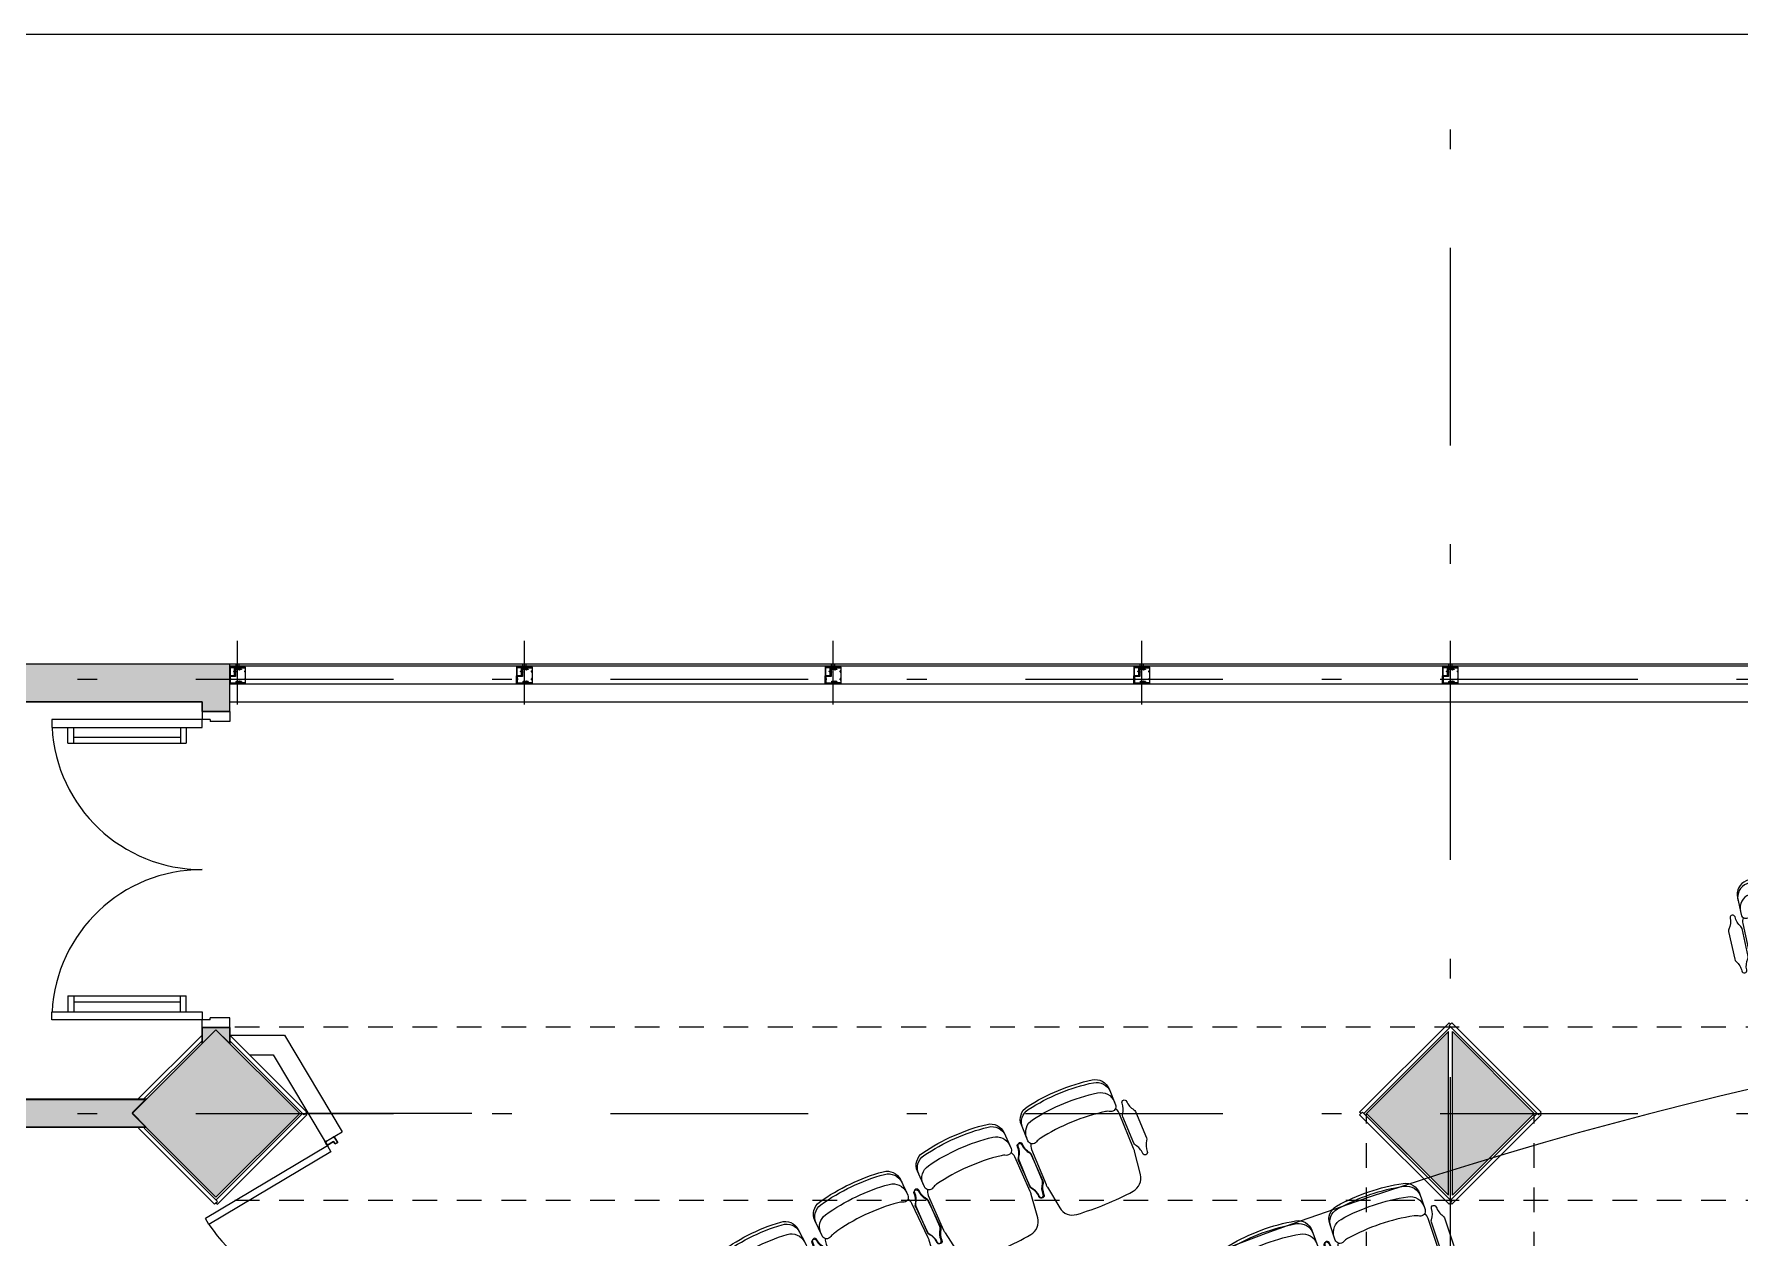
# Model space of a CAD drawing. Header units: millimetres. Extents: x 182 to 575, y -105 to 95.
# Drawn here: x 311.9 to 320.53, y 52.4 to 58.49 of the extents above; entities that cross this region are included whole.
import ezdxf

# ---------------------------------------------------------------- set-up
doc = ezdxf.new("R2010")
doc.units = ezdxf.units.MM
doc.header["$MEASUREMENT"] = 0
for name, pattern in [('DASHDOT', [1, 0.5, -0.25, 0, -0.25]), ('HIDDEN2', [0.1875, 0.125, -0.0625]), ('XR_BL2_AND_MON-REV15$0$DASHDOT', [1, 0.5, -0.25, 0, -0.25])]:
    doc.linetypes.add(name, pattern=pattern)
for name, color, linetype in [('ALV_2', 2, 'Continuous'), ('base', 253, 'Continuous'), ('COB_PROJ_EST', 1, 'Continuous'), ('EIXOS', 31, 'DASHDOT'), ('ESTR', 3, 'Continuous'), ('LAY_2', 2, 'Continuous'), ('Mob', 252, 'Continuous'), ('PISO', 252, 'Continuous'), ('XR_BL2_AND_MON-REV15$0$EIXOS_PERFIL', 181, 'XR_BL2_AND_MON-REV15$0$DASHDOT'), ('XR_BL2_AND_MON-REV15$0$MARMORE', 7, 'Continuous')]:
    doc.layers.add(name, color=color, linetype=linetype)

# ---------------------------------------------------------------- blocks, each defined once
blk = doc.blocks.new('XR_BL2_AND_MON-REV15$0$P50X50')
at = {"layer": 'base'}
blk.add_hatch(color=256, dxfattribs=at).paths.add_polyline_path([(0, -0.4243), (0.4243, 0), (0, 0.4243), (-0.4243, 0)])
at = {"layer": 'base', "linetype": 'ByBlock'}
blk.add_lwpolyline([(0, -0.4243), (0.4243, 0), (0, 0.4243), (-0.4243, 0)], close=True, dxfattribs=at)
blk = doc.blocks.new('XR_BL2_AND_MON-REV15$0$PILAR 60X60_45')
at = {"layer": 'base'}
blk.add_blockref('XR_BL2_AND_MON-REV15$0$P50X50', (0, 0), dxfattribs=at)
blk = doc.blocks.new('XR_BL2_AND_MON-REV15$0$PILAR_60X60_JUNTA')
at = {"layer": 'base'}
for points in [[(-0.4143, 0.01), (0, 0.4243), (0.4143, 0.01)], [(-0.4143, -0.01), (0, -0.4243), (0.4143, -0.01)]]:
    blk.add_hatch(color=256, dxfattribs=at).paths.add_polyline_path(points)
at = {"layer": 'base', "linetype": 'ByBlock'}
for points in [[(-0.4143, 0.01), (0, 0.4243), (0.4143, 0.01)], [(-0.4143, -0.01), (0, -0.4243), (0.4143, -0.01)]]:
    blk.add_lwpolyline(points, close=True, dxfattribs=at)
at = {"layer": 'base'}
blk.add_point((0, 0), dxfattribs=at)
blk = doc.blocks.new('XR_BL2_AND_MON-REV15$0$P_M')
at = {"layer": 'XR_BL2_AND_MON-REV15$0$MARMORE'}
for p, q in [((-0.0071, 0.0354), (-0.4596, -0.4172)), ((0.0071, 0.0212), (-0.4455, -0.4313)), ((0.0071, 0.0212), (-0.0071, 0.0354)), ((0, 0.0283), (0.0071, 0.0354)), ((0.4384, -0.4243), (0, 0.0141)), ((-0.4525, -0.4243), (-0.4596, -0.4172)), ((-0.4525, -0.4243), (-0.4596, -0.4313)), ((-0.4596, -0.4313), (-0.0071, -0.8839)), ((-0.4525, -0.4243), (-0.4455, -0.4313)), ((-0.4384, -0.4243), (0, -0.8627)), ((-0.0071, -0.8697), (0.4455, -0.4172)), ((0.4455, -0.4172), (0.4596, -0.4313)), ((0.4525, -0.4243), (0.4596, -0.4172)), ((-0.0071, -0.8697), (0.0071, -0.8839)), ((0, -0.8768), (-0.0071, -0.8839))]:
    blk.add_line(p, q, dxfattribs=at)
for points in [[(0.4596, -0.4172), (0.0071, 0.0354)], [(0.0071, -0.8839), (0.4596, -0.4313)]]:
    blk.add_lwpolyline(points, dxfattribs=at)
blk = doc.blocks.new('XR_BL2_AND_MON-REV15$0$PERFIL_UNIT_ALCOA')
at = {"color": 1}
for p, q in [((-6.8, 94.7), (-9.4, 94.7)), ((-6.8, 94.7), (-9.4, 94.7)), ((-9.2, 91.6), (-5.5, 91.9)), ((-8, 95.9), (-7, 96.9)), ((-8, 96.3), (-7.5, 96.9)), ((-8, 96.7), (-7.9, 96.9)), ((-8, 95.9), (-7, 96.9)), ((-8, 96.3), (-7.5, 96.9)), ((-8, 96.7), (-7.9, 96.9)), ((-6.9, 95.7), (-8, 96.8)), ((-6.9, 95.7), (-8, 96.8)), ((-7.3, 95.7), (-8, 96.4)), ((-7.3, 95.7), (-8, 96.4)), ((-7.7, 95.7), (-8, 95.9)), ((-7.7, 95.7), (-8, 95.9)), ((-7.8, 95.7), (-6.6, 96.9)), ((-7.8, 95.7), (-6.6, 96.9)), ((-5.5, 94.7), (-7.7, 96.9)), ((-5.5, 94.7), (-7.7, 96.9)), ((-7.4, 95.7), (-6.2, 96.9)), ((-7.4, 95.7), (-6.2, 96.9)), ((-5.1, 94.7), (-7.2, 96.9)), ((-5.1, 94.7), (-7.2, 96.9)), ((-7, 95.7), (-5.8, 96.9)), ((-7, 95.7), (-5.8, 96.9)), ((-4.7, 94.7), (-6.8, 96.9)), ((-6.8, 95), (-4.9, 96.9)), ((-6.8, 95.4), (-5.3, 96.9)), ((-4.7, 94.7), (-6.8, 96.9)), ((-6.8, 95), (-4.9, 96.9)), ((-6.8, 95.4), (-5.3, 96.9)), ((-6.8, 94.7), (-6.8, 95.7)), ((-6.8, 94.7), (-6.8, 95.7)), ((-6, 94.7), (-6.8, 95.6)), ((-6, 94.7), (-6.8, 95.6)), ((-6.4, 94.7), (-6.8, 95.1)), ((-6.4, 94.7), (-6.8, 95.1)), ((-3.9, 94.7), (-6.8, 94.7)), ((-3.9, 94.7), (-6.8, 94.7)), ((-6.6, 94.7), (-4.5, 96.9)), ((-6.6, 94.7), (-4.5, 96.9)), ((-4.3, 94.7), (-6.4, 96.9)), ((-4.3, 94.7), (-6.4, 96.9)), ((-6.2, 94.7), (-4.1, 96.9)), ((-6.2, 94.7), (-4.1, 96.9)), ((-3.9, 94.8), (-6, 96.9)), ((-3.9, 94.8), (-6, 96.9)), ((-5.8, 94.7), (-3.6, 96.9)), ((-5.8, 94.7), (-3.6, 96.9)), ((-3.9, 95.3), (-5.6, 96.9)), ((-3.9, 95.3), (-5.6, 96.9)), ((-5.5, 91.9), (-1.4, 91.9)), ((-5.3, 94.7), (-3.2, 96.9)), ((-5.3, 94.7), (-3.2, 96.9)), ((-3.9, 95.7), (-5.1, 96.9)), ((-3.9, 95.7), (-5.1, 96.9)), ((-4.9, 94.7), (-2.8, 96.9)), ((-4.9, 94.7), (-2.8, 96.9)), ((-3.5, 95.7), (-4.7, 96.9)), ((-3.5, 95.7), (-4.7, 96.9)), ((-4.5, 94.7), (-3.9, 95.3)), ((-4.5, 94.7), (-3.9, 95.3)), ((-3.1, 95.7), (-4.3, 96.9)), ((-3.1, 95.7), (-4.3, 96.9)), ((-4.1, 94.7), (-3.9, 94.9)), ((-4.1, 94.7), (-3.9, 94.9)), ((-2.8, 95.8), (-3.9, 96.9)), ((-2.8, 95.8), (-3.9, 96.9)), ((-3.9, 95.7), (-3.9, 94.7)), ((-3.9, 95.7), (-3.9, 94.7)), ((-1.7, 94.7), (-3.9, 94.7)), ((-1.7, 94.7), (-3.9, 94.7)), ((-3.6, 95.7), (-2.8, 96.5)), ((-3.6, 95.7), (-2.8, 96.5)), ((-2.8, 96.2), (-3.4, 96.9)), ((-2.8, 96.2), (-3.4, 96.9)), ((-3.2, 95.7), (-2.8, 96)), ((-3.2, 95.7), (-2.8, 96)), ((-2.8, 96.6), (-3, 96.9)), ((-2.8, 96.6), (-3, 96.9)), ((-33.6, 19), (-33.6, 13.4)), ((-33.6, 13.4), (-15.2, 13.4)), ((-32.9, 82.7), (-31.8, 82.7)), ((-32.9, 75.7), (-32.9, 82.7)), ((-31.8, 75.7), (-32.9, 75.7)), ((-32.9, 42.7), (-31.8, 42.7)), ((-32.9, 35.7), (-32.9, 42.7)), ((-31.8, 35.7), (-32.9, 35.7)), ((-31.6, 79.7), (-31.6, 78.8)), ((-30.9, 79.7), (-31.6, 79.7)), ((-31.6, 78.8), (-30.9, 78.8)), ((-31.6, 39.6), (-31.6, 38.8)), ((-30.9, 39.6), (-31.6, 39.6)), ((-31.6, 38.8), (-30.9, 38.8)), ((-30.9, 81.8), (-30.9, 79.7)), ((-30.9, 78.8), (-30.9, 76.6)), ((-30.9, 41.8), (-30.9, 39.6)), ((-30.9, 38.8), (-30.9, 36.6)), ((-15.2, 19.2), (-21.3, 19.2)), ((-15.2, 19.2), (-21.3, 19.2)), ((-21.3, 13.4), (-15.2, 13.4)), ((-18.6, 19.2), (-12.9, 19.2)), ((-15.2, 19.2), (-15.2, 13.4)), ((-6.8, 23.7), (-9.4, 23.7)), ((-6.8, 23.7), (-9.4, 23.7)), ((-9.2, 26.8), (-5.5, 26.5)), ((-6.9, 22.8), (-8, 21.7)), ((-7.3, 22.8), (-8, 22.1)), ((-7.7, 22.8), (-8, 22.5)), ((-6.9, 22.8), (-8, 21.7)), ((-7.3, 22.8), (-8, 22.1)), ((-7.7, 22.8), (-8, 22.5)), ((-8, 22.6), (-7, 21.6)), ((-8, 22.6), (-7, 21.6)), ((-8, 22.1), (-7.5, 21.6)), ((-8, 22.1), (-7.5, 21.6)), ((-8, 21.7), (-7.9, 21.6)), ((-8, 21.7), (-7.9, 21.6)), ((-7.8, 22.8), (-6.6, 21.6)), ((-7.8, 22.8), (-6.6, 21.6)), ((-5.5, 23.7), (-7.7, 21.6)), ((-5.5, 23.7), (-7.7, 21.6)), ((-7.4, 22.8), (-6.2, 21.6)), ((-7.4, 22.8), (-6.2, 21.6)), ((-5.1, 23.7), (-7.2, 21.6)), ((-5.1, 23.7), (-7.2, 21.6)), ((-7, 22.8), (-5.8, 21.6)), ((-7, 22.8), (-5.8, 21.6)), ((-3.9, 23.7), (-6.8, 23.7)), ((-6.8, 23.7), (-6.8, 22.8)), ((-3.9, 23.7), (-6.8, 23.7)), ((-6.8, 23.7), (-6.8, 22.8)), ((-4.7, 23.7), (-6.8, 21.6)), ((-6, 23.7), (-6.8, 22.9)), ((-6.4, 23.7), (-6.8, 23.3)), ((-4.7, 23.7), (-6.8, 21.6)), ((-6, 23.7), (-6.8, 22.9)), ((-6.4, 23.7), (-6.8, 23.3)), ((-6.8, 23.5), (-4.9, 21.6)), ((-6.8, 23.5), (-4.9, 21.6)), ((-6.8, 23), (-5.3, 21.6)), ((-6.8, 23), (-5.3, 21.6)), ((-6.6, 23.7), (-4.5, 21.6)), ((-6.6, 23.7), (-4.5, 21.6)), ((-4.3, 23.7), (-6.4, 21.6)), ((-4.3, 23.7), (-6.4, 21.6)), ((-6.2, 23.7), (-4.1, 21.6)), ((-6.2, 23.7), (-4.1, 21.6)), ((-3.9, 23.6), (-6, 21.6)), ((-3.9, 23.6), (-6, 21.6)), ((-5.8, 23.7), (-3.6, 21.6)), ((-5.8, 23.7), (-3.6, 21.6)), ((-3.9, 23.2), (-5.6, 21.6)), ((-3.9, 23.2), (-5.6, 21.6)), ((-5.5, 26.5), (-1.4, 26.6)), ((-5.3, 23.7), (-3.2, 21.6)), ((-5.3, 23.7), (-3.2, 21.6)), ((-3.9, 22.8), (-5.1, 21.6)), ((-3.9, 22.8), (-5.1, 21.6)), ((-4.9, 23.7), (-2.8, 21.6)), ((-4.9, 23.7), (-2.8, 21.6)), ((-3.5, 22.8), (-4.7, 21.6)), ((-3.5, 22.8), (-4.7, 21.6)), ((-4.5, 23.7), (-3.9, 23.2)), ((-4.5, 23.7), (-3.9, 23.2)), ((-3.1, 22.8), (-4.3, 21.6)), ((-3.1, 22.8), (-4.3, 21.6)), ((-4.1, 23.7), (-3.9, 23.6)), ((-4.1, 23.7), (-3.9, 23.6)), ((-3.9, 22.8), (-3.9, 23.7)), ((-3.9, 22.8), (-3.9, 23.7)), ((-1.7, 23.7), (-3.9, 23.7)), ((-1.7, 23.7), (-3.9, 23.7)), ((-2.8, 22.7), (-3.9, 21.6)), ((-2.8, 22.7), (-3.9, 21.6)), ((-3.6, 22.8), (-2.8, 22)), ((-3.6, 22.8), (-2.8, 22)), ((-0.4, 19.2), (-3.5, 4.3)), ((-3.5, 13.3), (-3.5, 3.3)), ((-3.5, 8.3), (-3.5, 4.3)), ((-2.8, 22.3), (-3.4, 21.6)), ((-2.8, 22.3), (-3.4, 21.6)), ((-3.2, 22.8), (-2.8, 22.4)), ((-3.2, 22.8), (-2.8, 22.4)), ((-2.8, 21.8), (-3, 21.6)), ((-2.8, 21.8), (-3, 21.6)), ((10, 19.2), (-0.4, 19.2)), ((9.2, 26.6), (9.1, 25.9)), ((9.1, 25.9), (9.1, 25.9)), ((9.2, 26.6), (9.2, 26.6)), ((18, 26.9), (9.5, 26.9)), ((9.5, 26.9), (9.5, 26.9)), ((9.5, 25.1), (9.5, 25.1)), ((9.5, 25.1), (9.5, 24.2)), ((9.5, 24.2), (9.5, 24.2)), ((9.6, 19.2), (12.8, 4.3)), ((16.6, 24.9), (9.8, 25.4)), ((9.8, 25.4), (9.8, 25.4)), ((9.8, 23.9), (9.8, 23.9)), ((9.8, 23.9), (11.8, 23.9)), ((10.1, 25.9), (10.1, 25.9)), ((10.1, 25.9), (16.7, 25.4)), ((11.5, 22.5), (11.5, 22.5)), ((11.5, 22.5), (12, 21.4)), ((12.1, 22.7), (11.7, 22.7)), ((11.7, 22.7), (11.7, 22.7)), ((11.8, 39.3), (26.5, 39.3)), ((12, 21.4), (12, 21.4)), ((12.1, 23.6), (12.1, 22.7)), ((12.1, 22.7), (12.1, 22.7)), ((12.2, 21.2), (12.2, 21.2)), ((12.2, 21.2), (15.1, 21.2)), ((12.7, 41.8), (12.7, 41.8)), ((12.7, 41.8), (12.7, 39.8)), ((12.7, 39.8), (13.5, 39.8)), ((13.5, 38.9), (12.7, 38.9)), ((12.7, 38.9), (12.7, 36.9)), ((12.7, 36.9), (12.7, 36.9)), ((12.8, 13.3), (12.8, 3.3)), ((12.8, 8.3), (12.8, 4.3)), ((14.6, 42.6), (13.5, 42.6)), ((13.5, 42.6), (13.5, 42.6)), ((13.5, 39.8), (13.5, 38.9)), ((13.5, 36.1), (13.5, 36.1)), ((13.5, 36.1), (14.6, 36.1)), ((14.6, 36.1), (14.6, 42.6)), ((14.6, 40.3), (15.2, 40.3)), ((14.6, 38.4), (15, 38.4)), ((15, 38.4), (15.2, 40.9)), ((15, 38.4), (15.5, 37.8)), ((15.1, 21.2), (15.1, 21.2)), ((15.2, 40.9), (15.8, 40.3)), ((15.2, 22.7), (15.2, 23.6)), ((15.6, 22.7), (15.2, 22.7)), ((15.2, 22.7), (15.2, 22.7)), ((15.3, 21.4), (15.8, 22.5)), ((15.3, 21.4), (15.3, 21.4)), ((15.5, 37.8), (15.8, 40.3)), ((15.5, 23.9), (18, 23.9)), ((15.6, 38.4), (16.2, 38.4)), ((15.6, 22.7), (15.6, 22.7)), ((15.8, 40.3), (16.3, 40.3)), ((15.8, 22.5), (15.8, 22.5)), ((16.2, 38.4), (16.4, 40.9)), ((16.2, 38.4), (16.7, 37.8)), ((16.4, 40.9), (16.9, 40.3)), ((16.6, 24.9), (16.6, 24.9)), ((16.7, 37.8), (16.9, 40.3)), ((16.7, 38.4), (17.3, 38.4)), ((16.7, 25.4), (16.7, 25.4)), ((16.8, 25.2), (16.8, 25.2)), ((16.8, 25.2), (16.8, 25.1)), ((16.8, 25.1), (16.8, 25.1)), ((16.9, 40.3), (17.5, 40.3)), ((17.3, 38.4), (17.5, 40.9)), ((17.3, 38.4), (17.8, 37.8)), ((17.5, 40.9), (18, 40.3)), ((17.8, 37.8), (18, 40.3)), ((17.9, 38.4), (18.4, 38.4)), ((18, 40.3), (18.6, 40.3)), ((18, 26.9), (18, 26.9)), ((18, 23.9), (18, 23.9)), ((18.3, 24.2), (18.3, 26.6)), ((18.3, 26.6), (18.3, 26.6)), ((18.3, 24.2), (18.3, 24.2)), ((18.4, 38.4), (18.7, 40.9)), ((18.4, 38.4), (18.9, 37.8)), ((18.7, 40.9), (19.2, 40.3)), ((18.9, 37.8), (19.2, 40.3)), ((19, 38.4), (19.1, 38.4)), ((19, 38.4), (19.4, 38.4)), ((19.2, 40.3), (19.2, 40.3)), ((19.2, 40.3), (19.6, 40.3)), ((19.4, 38.4), (19.6, 40.9)), ((19.4, 38.4), (19.9, 37.8)), ((19.6, 40.9), (20.2, 40.3)), ((19.9, 37.8), (20.2, 40.3)), ((20, 38.4), (20.6, 38.4)), ((20.2, 40.3), (20.7, 40.3)), ((20.6, 38.4), (20.8, 40.9)), ((20.6, 38.4), (21.1, 37.8)), ((20.8, 40.9), (21.3, 40.3)), ((21.1, 37.8), (21.3, 40.3)), ((21.1, 38.4), (21.7, 38.4)), ((21.3, 40.3), (21.9, 40.3)), ((21.7, 38.4), (21.9, 40.9)), ((21.7, 38.4), (22.2, 37.8)), ((21.9, 40.9), (22.4, 40.3)), ((22.2, 37.8), (22.4, 40.3)), ((22.3, 38.4), (22.8, 38.4)), ((22.4, 40.3), (23, 40.3)), ((22.8, 38.4), (23.1, 40.9)), ((22.8, 38.4), (23.4, 37.8)), ((23.1, 40.9), (23.6, 40.3)), ((23.4, 37.8), (23.6, 40.3)), ((23.4, 38.4), (23.5, 38.4)), ((23.6, 40.3), (23.6, 40.3)), ((24, 38.8), (24.1, 39.9)), ((24.4, 19.2), (24.4, 13.4)), ((30.6, 13.4), (24.4, 13.4)), ((42.9, 13.4), (24.4, 13.4)), ((26.2, 19.2), (32.3, 19.2)), ((26.2, 19.2), (44.6, 19.2)), ((38.8, 81.8), (38.8, 79.7)), ((38.8, 79.7), (39.5, 79.7)), ((38.8, 78.8), (38.8, 76.6)), ((39.5, 78.8), (38.8, 78.8)), ((39.5, 79.7), (39.5, 78.8)), ((40.8, 82.7), (39.7, 82.7)), ((39.7, 75.7), (40.8, 75.7)), ((40.8, 75.7), (40.8, 82.7)), ((42.9, 19), (42.9, 13.4))]:
    blk.add_line(p, q, dxfattribs=at)
for points in [[(-33.3, 19.2), (-0.4, 19.2), (-0.4, 19.2), (-0.4, 23.8), (-0.4, 23.8), (-3.4, 23.8, 1), (-3.4, 22.8), (-2.6, 22.8), (-2.6, 21.5), (-8.2, 21.5), (-8.2, 22.8), (-7.4, 22.8, 1), (-7.4, 23.8), (-10.4, 23.8), (-10.4, 22.9, -0.414214), (-12.4, 20.9), (-31.7, 20.9, -0.414214), (-33.7, 22.9), (-33.7, 95.5, -0.414214), (-31.7, 97.5), (-10.4, 97.5), (-10.4, 97.5), (-10.4, 95.4), (-10.4, 95.4, 0.419197), (-9.6, 94.6), (-7.4, 94.6, 1.022616), (-7.4, 95.6), (-8.2, 95.6), (-8.2, 96.9), (-2.6, 96.9), (-2.6, 95.6), (-3.4, 95.6, 1), (-3.4, 94.6), (-0.4, 94.6), (-0.4, 94.6), (-0.4, 99.2), (-35.4, 99.2), (-35.4, 99.2), (-35.4, 17.6, 0.414214), (-35, 17.2), (-34.1, 17.2, 0.414214), (-33.7, 17.6), (-33.7, 18.8, -0.414214), (-33.3, 19.2)], [(39.9, 96.5), (13.8, 96.5, 0.414214), (11.8, 94.5), (11.8, 91.1, -0.414214), (10.1, 89.4), (-3.5, 89.4), (-3.5, 86.4), (-5.3, 86.4), (-5.3, 89.4), (-13.1, 88.7, -1.000008), (-13.3, 90.9), (-5.4, 91.6), (-5.4, 91.6), (9.6, 91.6), (9.6, 98.8, -0.414214), (10, 99.2), (44.2, 99.2, -0.414214), (44.6, 98.8), (44.6, 62.6, -0.406616), (44.2, 62.2), (17.9, 62.2, 0.414214), (17.5, 61.8), (17.5, 27.3, -0.414214), (17.1, 26.9), (-5.4, 26.9), (-13, 27.5, -1.000008), (-12.8, 30.3), (-5.3, 29.7), (-5.3, 32.7), (-3.5, 32.7), (-3.5, 29.7), (12.8, 29.7, 0.414214), (14.8, 31.7), (14.8, 64.5, -0.414214), (15.2, 64.9), (39.9, 64.9, 0.414214), (41.9, 66.9), (41.9, 94.5, 0.414214), (39.9, 96.5)], [(18.6, 55.6), (18.6, 30.3), (18.2, 30.3, 1), (18.2, 28.8), (18.6, 28.8), (18.6, 23.8), (15.7, 23.8, 0.414173), (15.3, 23.4), (15.3, 22.8), (16.1, 22.8, -0.585709), (16.4, 22.2), (15.7, 21, -0.26127), (15.3, 20.8), (11.9, 20.8, -0.253886), (11.6, 21), (10.8, 22.2, -0.595041), (11.1, 22.8), (11.9, 22.8), (11.9, 23.4, 0.414173), (11.5, 23.8), (10, 23.8, 0.414214), (9.6, 23.4), (9.6, 19.6, 0.414214), (10, 19.2), (44.2, 19.2, 0.414214), (44.6, 19.6), (44.6, 61.7, 0.414214), (44.2, 62.1), (19, 62.1, 0.414214), (18.6, 61.7), (18.6, 57.1), (18.2, 57.1, 1), (18.2, 55.6), (18.6, 55.6)], [(12.7, 22), (12.7, 23.7), (12.7, 23.7, -0.414214), (12.9, 23.9), (12.9, 23.9), (14.4, 23.9), (14.4, 23.9, -0.414214), (14.6, 23.7), (14.6, 23.7), (14.6, 22), (14.6, 22, -0.414214), (14.4, 21.9), (14.4, 21.9), (12.9, 21.9), (12.9, 21.9, -0.414214), (12.7, 22)], [(19.7, 22.3), (18.5, 22.3, 0.414214), (18.1, 21.9), (18.1, 21.1, 0.414214), (18.5, 20.7), (43.1, 20.7), (43.1, 60.6), (20.1, 60.6), (20.1, 22.7, -0.414214), (19.7, 22.3)]]:
    blk.add_lwpolyline(points, format="xyb", dxfattribs=at)
for points in [[(-6.8, 95.7), (-8, 95.7), (-8, 96.9), (-2.8, 96.9), (-2.8, 95.7), (-3.9, 95.7)], [(-6.8, 95.7), (-8, 95.7), (-8, 96.9), (-2.8, 96.9), (-2.8, 95.7), (-3.9, 95.7)], [(-6.8, 22.8), (-8, 22.8), (-8, 21.6), (-2.8, 21.6), (-2.8, 22.8), (-3.9, 22.8)], [(-6.8, 22.8), (-8, 22.8), (-8, 21.6), (-2.8, 21.6), (-2.8, 22.8), (-3.9, 22.8)]]:
    blk.add_lwpolyline(points, dxfattribs=at)
for centre, radius, start, end in [((-9.2, 93.2), 1.57, 97.37761, 269.71703), ((-1.6, 93.3), 1.44, 277.41154, 92.3804), ((-31.8, 81.8), 0.869, 0, 90), ((-31.8, 76.6), 0.869, 270, 0), ((-31.8, 41.8), 0.869, 0, 90), ((-31.8, 36.6), 0.869, 270, 0), ((-9.2, 25.3), 1.57, 90.28297, 262.62239), ((-1.6, 25.1), 1.44, 267.6196, 82.58846), ((9.6, 25.9), 0.5, 173.08024, 359.99995), ((9.5, 26.6), 0.3, 90.00022, 173.07636), ((9.8, 25.1), 0.3, 86.92056, 179.9979), ((9.8, 24.2), 0.3, 180, 270), ((11.7, 22.5), 0.184, 90, 194.99982), ((11.8, 23.6), 0.3, 360, 90), ((12.2, 21.4), 0.184, 202.01916, 270), ((15.1, 21.4), 0.184, 270, 337.9776), ((15.5, 23.6), 0.3, 90, 180), ((15.6, 22.5), 0.184, 344.99746, 90), ((16.6, 25.1), 0.2, 266.92251, 0), ((16.6, 25.2), 0.2, 0, 86.45616), ((18, 26.6), 0.3, 0, 90), ((18, 24.2), 0.3, 270, 0), ((39.7, 81.8), 0.869, 90, 180), ((39.7, 76.6), 0.869, 180, 270)]:
    blk.add_arc(centre, radius, start, end, dxfattribs=at)
at = {"color": 1, "extrusion": (0, 0, -1)}
for centre, major_axis in [((13.5, 41.8), (0.573, -0.573)), ((13.5, 36.9), (0.573, 0.573))]:
    blk.add_ellipse(centre, major_axis=major_axis, ratio=1, start_param=2.356194, end_param=3.926991, dxfattribs=at)
at = {"color": 1}
for points, knots in [([(25, 39.3), (24.9, 39.3), (24.8, 39.3), (24.8, 39.3), (24.7, 39.3), (24.7, 39.2), (24.6, 39.2), (24.6, 39.1), (24.6, 39.1), (24.5, 39.1), (24.4, 39.1), (24.4, 39), (24.3, 39), (24.3, 39), (24.3, 39), (24.2, 38.9), (24.2, 38.9), (24.1, 38.9), (24.1, 38.9), (24, 38.8), (24, 38.8), (23.9, 38.8), (23.9, 38.7), (23.8, 38.7), (23.8, 38.7), (23.7, 38.6), (23.7, 38.6), (23.5, 38.5), (23.5, 38.4), (23.5, 38.4), (23.5, 38.4), (23.4, 38.2), (23.4, 38.2), (23.4, 38.2)], [0, 0, 0, 0, 0.051439, 0.072585, 0.094945, 0.148925, 0.177318, 0.208117, 0.229263, 0.263962, 0.286322, 0.316684, 0.341831, 0.370224, 0.385176, 0.410323, 0.432683, 0.466448, 0.484229, 0.519793, 0.54494, 0.583668, 0.608815, 0.635405, 0.653187, 0.684808, 0.766724, 0.798345, 0.829966, 0.855113, 0.870066, 0.927124, 1, 1, 1, 1]), ([(25, 39.3), (24.9, 39.4), (24.7, 39.6), (24.7, 39.6), (24.6, 39.6), (24.6, 39.7), (24.5, 39.7), (24.5, 39.7), (24.4, 39.8), (24.4, 39.8), (24.3, 39.9), (24.3, 39.9), (24.2, 39.9), (24.1, 40), (24, 40), (24, 40), (23.9, 40), (23.8, 40), (23.7, 40.1), (23.7, 40.2), (23.7, 40.3), (23.6, 40.3), (23.6, 40.3), (23.5, 40.4), (23.5, 40.4)], [0, 0, 0, 0, 0.07678, 0.102261, 0.156401, 0.18506, 0.227914, 0.244954, 0.311716, 0.342019, 0.377118, 0.407421, 0.432902, 0.525013, 0.566753, 0.587018, 0.625497, 0.657854, 0.688156, 0.805193, 0.825457, 0.896684, 0.922166, 1, 1, 1, 1])]:
    blk.add_open_spline(points, degree=3, knots=knots, dxfattribs=at)
at = {"layer": 'XR_BL2_AND_MON-REV15$0$EIXOS_PERFIL', "linetype": 'ByBlock', "ltscale": 0.1}
blk.add_line((4.6, 206.7), (4.6, -114.6), dxfattribs=at)
blk = doc.blocks.new('XR_BL2_AND_MON-REV15$0$A$C10B331E6')
at = {"layer": 'base'}
for p, q in [((-0.1499, 0), (-0.1499, -9.3133, 2.33)), ((-0.06, 0, 197.496), (-0.06, -9.3133, 199.826)), ((-0.0499, 0, 179.8525), (-0.0499, -9.3133, 199.826))]:
    blk.add_line(p, q, dxfattribs=at)
at = {"layer": 'base', "elevation": 179.8525}
blk.add_lwpolyline([(-0.06, -9.3133), (-0.0499, -9.3133)], dxfattribs=at)
at = {"layer": 'base', "linetype": 'ByBlock', "ltscale": 0.1, "xscale": -0.001000000000203727, "yscale": 0.001000000000203727, "zscale": 0.0009999999999763531, "rotation": 90}
for p in [(-0.0466, -3.1287), (-0.0466, -4.6912), (-0.0466, -6.2537), (-0.0466, -7.8162), (-0.0466, -9.2687, 179.8525)]:
    blk.add_blockref('XR_BL2_AND_MON-REV15$0$PERFIL_UNIT_ALCOA', p, dxfattribs=at)
blk = doc.blocks.new('XR_BL2_AND_MON-REV15$0$P2000501')
for points in [[(0.2315, -0.362, 0.149389), (0.24, -0.3341), (0.24, -0.1416, 0.03724), (0.2389, -0.1267), (0.2207, -0.0055, 0.342214), (0.1543, 0.058, 0.051556), (-0.1543, 0.058, 0.342214), (-0.2207, -0.0055), (-0.2389, -0.1267, 0.03724), (-0.24, -0.1416), (-0.24, -0.3341, 0.149389), (-0.2315, -0.362)], [(0.24, -0.397, -0.36261), (0.1784, -0.4708, -0.08991), (-0.1784, -0.4708, -0.36261), (-0.24, -0.397)], [(0.24, -0.453, -0.36261), (0.1784, -0.5268, -0.08991), (-0.1784, -0.5268, -0.36261), (-0.24, -0.453)]]:
    blk.add_lwpolyline(points, format="xyb")
for points in [[(-0.2541, -0.1536, -0.164851), (-0.25, -0.1658), (-0.25, -0.3099, -0.164851), (-0.2541, -0.322, 0.162089), (-0.2725, -0.3753, -1), (-0.2975, -0.3753, 0.162089), (-0.3159, -0.322, -0.164851), (-0.32, -0.3099), (-0.32, -0.1658, -0.164851), (-0.3159, -0.1536, 0.162089), (-0.2975, -0.1003, -1), (-0.2725, -0.1003, 0.162089)], [(0.25, -0.1658), (0.25, -0.3099, 0.164851), (0.2541, -0.322, -0.162089), (0.2725, -0.3753, 1), (0.2975, -0.3753, -0.162089), (0.3159, -0.322, 0.164851), (0.32, -0.3099), (0.32, -0.1658, 0.164851), (0.3159, -0.1536, -0.162089), (0.2975, -0.1003, 1), (0.2725, -0.1003, -0.162089), (0.2541, -0.1536, 0.164851)], [(-0.1784, -0.3681, 0.08991), (0.1784, -0.3681, 0.086278), (0.2025, -0.3592, -0.57735), (0.24, -0.3809), (0.24, -0.468, -0.36261), (0.1784, -0.5418, -0.08991), (-0.1784, -0.5418, -0.36261), (-0.24, -0.468), (-0.24, -0.3809, -0.57735), (-0.2025, -0.3592, 0.086278)]]:
    blk.add_lwpolyline(points, format="xyb", close=True)
blk = doc.blocks.new('XR_BL2_AND_MON-REV15$0$P160')
for p, q in [((-1.44, 0.78), (-1.52, 0.78)), ((-1.44, 0.78), (-1.44, 0.18)), ((-0.16, 0.78), (-0.08, 0.78)), ((-0.16, 0.78), (-0.16, 0.18)), ((-1.44, 0.75), (-1.52, 0.75)), ((-1.47, 0.75), (-1.47, 0.21)), ((-0.16, 0.75), (-0.08, 0.75)), ((-0.13, 0.75), (-0.13, 0.21)), ((-1.52, 0.21), (-1.44, 0.21)), ((-1.52, 0.18), (-1.44, 0.18)), ((-0.08, 0.21), (-0.16, 0.21)), ((-0.08, 0.18), (-0.16, 0.18)), ((-1.6, -0.04), (-1.6, 0.1)), ((-1.6, 0.1), (-1.56, 0.1)), ((-1.56, 0.06), (-1.56, 0.1)), ((-0.04, 0.06), (-0.04, 0.1)), ((0, 0.1), (-0.04, 0.1)), ((0, -0.04), (0, 0.1)), ((-1.56, 0.06), (-1.55, 0.06)), ((-1.55, -0.04), (-1.55, 0.06)), ((-0.05, -0.04), (-0.05, 0.06)), ((-0.04, 0.06), (-0.05, 0.06)), ((-1.6, -0.04), (-1.55, -0.04)), ((0, -0.04), (-0.05, -0.04))]:
    blk.add_line(p, q)
for points in [[(-1.52, 0.1), (-1.56, 0.1), (-1.56, 0.86), (-1.52, 0.86)], [(-0.08, 0.1), (-0.04, 0.1), (-0.04, 0.86), (-0.08, 0.86)]]:
    blk.add_lwpolyline(points, close=True)
for centre, start, end in [((-1.5619, 0.0992), 0.05756, 86.84612), ((-0.0381, 0.0992), 93.15388, 179.94244)]:
    blk.add_arc(centre, 0.7619, start, end)

msp = doc.modelspace()

# ---------------------------------------------------------------- hatches: boundary and pattern name
at = {"layer": 'base'}
for points in [[(312.7463, 55.1114), (312.7463, 55.0614), (312.8863, 55.0614), (312.8863, 55.3014), (309.6163, 55.3014), (309.6163, 55.1114)], [(312.7463, 53.3807), (312.7463, 53.4614), (312.8863, 53.4614), (312.8863, 53.3807), (312.8163, 53.4507)], [(307.7613, 48.7989), (307.7613, 50.5458), (307.5913, 50.5458), (307.5913, 50.4558), (307.6213, 50.4558), (307.6213, 47.0021), (307.5913, 47.0021), (307.5913, 46.9121), (307.7613, 46.9121), (307.7613, 48.6589), (310.821, 48.6589), (310.821, 44.4989), (309.3334, 44.4989), (309.3334, 44.3589), (311.011, 44.3589), (311.011, 44.4989), (310.961, 44.4989), (310.961, 46.2607), (312.7213, 46.2607), (312.7213, 44.7582), (312.8163, 44.8532), (312.9113, 44.7582), (312.9113, 49.0389), (311.811, 49.0389), (311.811, 48.8989), (312.7213, 48.8989), (312.7213, 46.4007), (310.961, 46.4007), (310.961, 48.8989), (311.011, 48.8989), (311.011, 49.0389), (310.961, 49.0389), (310.961, 52.9589), (312.4621, 52.9589), (312.3921, 53.0289), (312.4621, 53.0989), (309.3334, 53.0989), (309.3334, 52.9589), (310.821, 52.9589), (310.821, 48.7989)]]:
    msp.add_hatch(color=256, dxfattribs=at).paths.add_polyline_path(points)

# ---------------------------------------------------------------- linework, layer by layer
at = {"color": 0, "extrusion": (-2.28982e-05, -4.81365e-07, 1)}
msp.add_line((312.781, 52.4642, 0), (312.7631, 52.4942, 0), dxfattribs=at)
at = {"layer": 'ALV_2'}
for q in [(312.8093, 52.5668), (312.8234, 52.5809), (312.8234, 52.5668)]:
    msp.add_line((312.8163, 52.5739), q, dxfattribs=at)
at = {"layer": 'base'}
for p, q in [((312.8863, 55.3014, 195.166), (309.6163, 55.3014, 195.166)), ((312.8863, 55.0614, 195.166), (312.8863, 55.3014, 195.166)), ((312.7463, 55.1114, 195.166), (309.6163, 55.1114, 195.166)), ((312.7463, 55.0614, 195.166), (312.7463, 55.1114, 195.166)), ((312.8863, 55.1114, 195.166), (322.1985, 55.1114, 195.166)), ((312.7463, 55.0614, 195.166), (312.8863, 55.0614, 195.166)), ((312.7463, 53.4614, 195.166), (312.8863, 53.4614, 195.166)), ((312.7463, 53.4614, 195.166), (312.7463, 53.3807, 195.166)), ((312.8863, 53.4614, 195.166), (312.7463, 53.4614, 195.166)), ((312.8863, 53.3807, 195.166), (312.8863, 53.4614, 195.166)), ((312.7463, 53.3948), (312.4529, 53.1014)), ((313.2618, 53.0193), (312.8863, 53.3948)), ((309.3334, 53.0989, 195.166), (312.4621, 53.0989, 195.166)), ((309.3334, 53.0964, 195.166), (312.4621, 53.0964, 195.166)), ((312.8163, 52.588), (313.2547, 53.0264)), ((313.2618, 53.0193), (313.276, 53.0335)), ((313.2689, 53.0264), (313.276, 53.0193)), ((310.961, 52.9564, 195.166), (312.4621, 52.9564, 195.166)), ((312.4246, 52.9514), (312.8093, 52.5668)), ((312.4529, 52.9514), (312.8234, 52.5809)), ((312.8234, 52.5668), (313.276, 53.0193)), ((319.3345, 52.8703, 195.166), (319.1845, 52.7203, 195.166)), ((312.8163, 52.5739), (312.8093, 52.5668)), ((312.8163, 52.5739), (312.8234, 52.5809)), ((312.8163, 52.5739), (312.8234, 52.5668))]:
    msp.add_line(p, q, dxfattribs=at)
at = {"layer": 'base', "extrusion": (-2.28982e-05, -4.81365e-07, 1)}
for p, q in [((313.3808, 52.8625, 0), (312.7631, 52.4942, 0)), ((313.3665, 52.8864), (313.3691, 52.8821)), ((313.3808, 52.8625, 0), (313.3987, 52.8324, 0)), ((313.3987, 52.8324, 0), (312.781, 52.4642, 0))]:
    msp.add_line(p, q, dxfattribs=at)
at = {"layer": 'base'}
for points in [[(348.7305, 41.7102), (302.2147, 41.7102), (302.2147, 58.4931), (348.7305, 58.4931)], [(312.7463, 55.1114), (312.7463, 55.0614), (312.8863, 55.0614), (312.8863, 55.3014), (309.6163, 55.3014), (309.6163, 55.1114)], [(312.7463, 53.3807), (312.7463, 53.4614), (312.8863, 53.4614), (312.8863, 53.3807), (312.8163, 53.4507)]]:
    msp.add_lwpolyline(points, close=True, dxfattribs=at)
for points in [[(312.7463, 53.4231), (312.4246, 53.1014)], [(313.276, 53.0335), (312.8863, 53.4231)], [(310.961, 52.9589), (312.4621, 52.9589), (312.3921, 53.0289), (312.4621, 53.0989), (309.3334, 53.0989)], [(312.4671, 53.1014), (312.3921, 53.0264), (312.4671, 52.9514)], [(318.7982, 52.8703), (318.9482, 52.7203)], [(318.7982, 52.8703), (318.9482, 52.7203)], [(319.3345, 52.8703), (319.1845, 52.7203)]]:
    msp.add_lwpolyline(points, dxfattribs=at)
at = {"layer": 'base', "extrusion": (-2.28982e-05, -4.81365e-07, 1), "elevation": -0.0072}
msp.add_lwpolyline([(313.4317, 52.8806, -0.414214), (313.4311, 52.8784), (313.421, 52.8723, -0.414214), (313.4188, 52.8729), (313.4123, 52.8837, 0.414214), (313.4112, 52.884), (313.3807, 52.8658, -0.414214), (313.3785, 52.8663), (313.3699, 52.8808, -0.414214), (313.3704, 52.8829), (313.3759, 52.8862), (313.3763, 52.8855), (313.3708, 52.8823, 0.414214), (313.3706, 52.8812), (313.3792, 52.8667, 0.414214), (313.3803, 52.8665), (313.4108, 52.8847, -0.414214), (313.413, 52.8841), (313.4195, 52.8733, 0.414214), (313.4206, 52.873), (313.4307, 52.8791, 0.414214), (313.431, 52.8802), (313.4147, 52.9075, 0.414214), (313.4136, 52.9078), (313.4081, 52.9045), (313.4077, 52.9052), (313.4132, 52.9084, -0.414214), (313.4154, 52.9079)], format="xyb", close=True, dxfattribs=at)
at = {"layer": 'base', "extrusion": (-2.28982e-05, -4.81365e-07, 1)}
msp.add_arc((313.3808, 52.8625, -0.0072), 0.72, 213.58917, 300.80286, dxfattribs=at)
at = {"layer": 'EIXOS', "linetype": 'DASHDOT', "ltscale": 2}
for p, q in [((319.0663, 41.7102), (319.0663, 58.4931)), ((302.2147, 55.2264), (348.7305, 55.2264)), ((302.2147, 53.0264), (348.7305, 53.0264))]:
    msp.add_line(p, q, dxfattribs=at)
at = {"layer": 'ESTR', "color": 1, "linetype": 'HIDDEN2'}
for p, q in [((312.9113, 53.4648), (337.7213, 53.4648)), ((318.6421, 44.4264), (318.6421, 53.0264)), ((319.4906, 44.4264), (319.4906, 53.0264)), ((312.9113, 52.588), (337.7213, 52.588))]:
    msp.add_line(p, q, dxfattribs=at)
at = {"layer": 'LAY_2'}
for p, q in [((312.8863, 53.4231), (313.163, 53.4231)), ((313.163, 53.4231), (313.4549, 52.9333)), ((312.9863, 53.3231), (313.1061, 53.3231)), ((313.1061, 53.3231), (313.3691, 52.8821)), ((313.3691, 52.8821, 0), (313.4549, 52.9333, 0))]:
    msp.add_line(p, q, dxfattribs=at)
at = {"layer": 'Mob'}
msp.add_line((314.1114, 53.0264, 195.166), (313.2689, 53.0264), dxfattribs=at)
at = {"layer": 'PISO'}
for centre, radius, start, end in [((325.3163, 32.8426), 20.8513, 57.49475, 122.50525), ((325.1317, 33.4249), 19.2681, 90.04573, 125.85841), ((325.1317, 33.4249), 19.2681, 90.04573, 124.88629)]:
    msp.add_arc(centre, radius, start, end, dxfattribs=at)

# ---------------------------------------------------------------- block references
at = {"layer": 'base', "xscale": -1}
for name, p, rotation in [('XR_BL2_AND_MON-REV15$0$A$C10B331E6', (322.1996, 55.3513, 175.1925), 270), ('XR_BL2_AND_MON-REV15$0$PILAR 60X60_45', (312.8163, 53.0264), 90), ('XR_BL2_AND_MON-REV15$0$PILAR_60X60_JUNTA', (319.0663, 53.0264), 90)]:
    msp.add_blockref(name, p, dxfattribs=dict(at, rotation=rotation))
at = {"layer": 'base', "rotation": 89.99999999999999}
msp.add_blockref('XR_BL2_AND_MON-REV15$0$P_M', (318.6421, 53.0264), dxfattribs=at)
at = {"layer": 'COB_PROJ_EST', "rotation": 89.99999999999999}
msp.add_blockref('XR_BL2_AND_MON-REV15$0$P160', (312.8463, 55.0614, -195.166), dxfattribs=at)
at = {"layer": 'Mob', "xscale": -1, "rotation": 192.4004022443924}
msp.add_blockref('XR_BL2_AND_MON-REV15$0$P2000501', (320.8539, 53.7139, 195.166), dxfattribs=at)
at = {"layer": 'Mob'}
for p, rotation in [((317.2947, 52.6273), 202.4055139293314), ((316.7775, 52.4037), 203.9544986001748), ((316.2668, 52.1655), 205.5034832710196), ((318.833, 52.1016, 195.166), 198.7585599167971), ((315.7632, 51.9128), 207.0524679418645), ((318.3023, 51.9123, 195.166), 200.3075445876406)]:
    msp.add_blockref('XR_BL2_AND_MON-REV15$0$P2000501', p, dxfattribs=dict(at, rotation=rotation))

doc.saveas('drawing.dxf')
